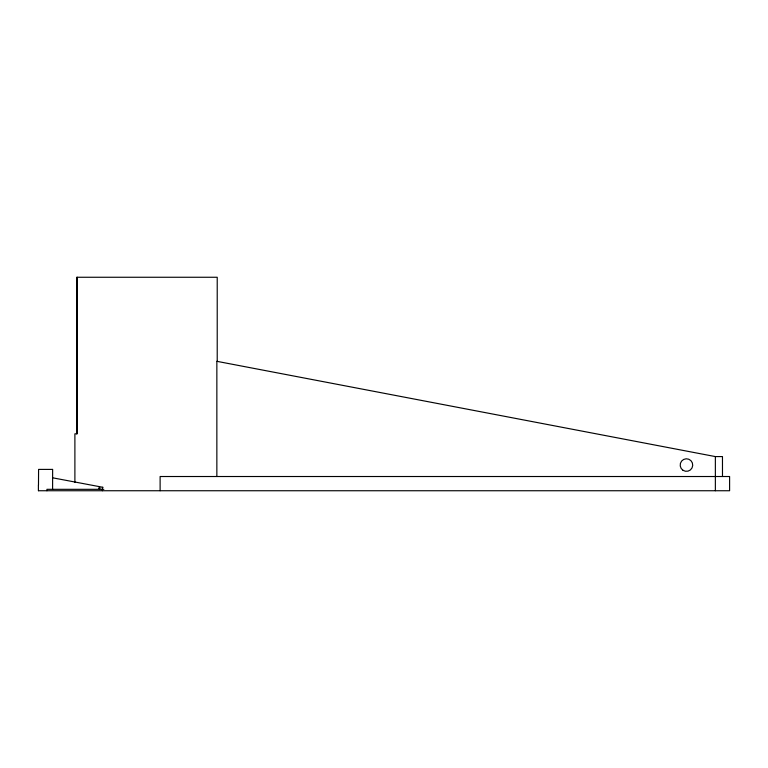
<?xml version="1.0" encoding="UTF-8"?>
<svg xmlns="http://www.w3.org/2000/svg" width="768" height="768" viewBox="0 0 768 768"><rect width="100%" height="100%" fill="white"/><g stroke="black" fill="none" stroke-linecap="round" stroke-linejoin="round"><path stroke-width="1.15" d="M52.598 477.802L103.094 487.334M216.854 476.515L216.854 361.315L715.363 456.586L722.467 456.576L722.486 476.515M52.55 469.402L38.582 469.402L38.486 485.05M103.843 489.322L46.925 489.322L46.925 490.742M38.486 490.742L729.6 490.742L729.6 476.515L160.118 476.515L160.118 490.742M715.363 456.586L715.363 490.742M217.219 361.382L217.219 277.258L76.714 277.258L76.714 433.814M102.451 487.334L102.451 490.742M77.232 277.258L77.232 433.814L74.89 433.814L74.89 482.448M52.637 469.402L52.598 489.322M38.4 485.05L38.4 490.742M98.928 488.141C100.56 490.147 100.042 485.952 98.938 488.102M683.002 470.294A6.269 6.269 0 0 0 692.717 465.427A6.269 6.269 0 0 0 683.645 459.446A6.269 6.269 0 0 0 683.002 470.294"/></g></svg>
